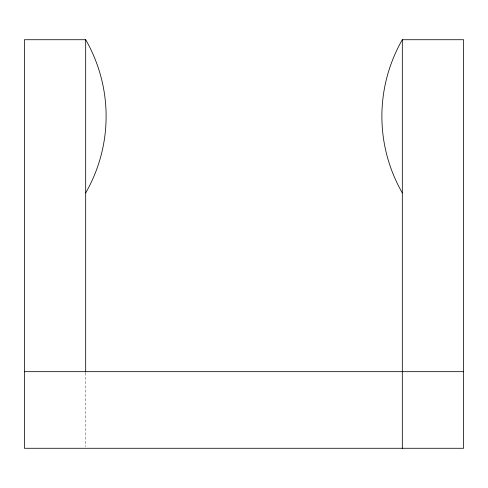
<?xml version="1.0" encoding="UTF-8"?>
<svg xmlns="http://www.w3.org/2000/svg" width="488" height="488" viewBox="0 0 488 488"><rect width="100%" height="100%" fill="white"/><g stroke="black" fill="none" stroke-linecap="round" stroke-linejoin="round"><path stroke-width="0.37" stroke-dasharray="2.44 1.83" d="M85.687 372.82L85.687 446.752"/><path stroke-width="0.73" d="M85.687 192.931A153.848 153.848 0 0 0 85.687 39.723L24.4 39.723L24.4 448.277L463.6 448.277L463.6 39.723L402.313 39.723L402.313 448.277M24.4 371.673L463.6 371.673M85.687 39.723L85.687 372.057M402.313 192.931A153.848 153.848 0 0 1 402.313 39.723"/></g></svg>
